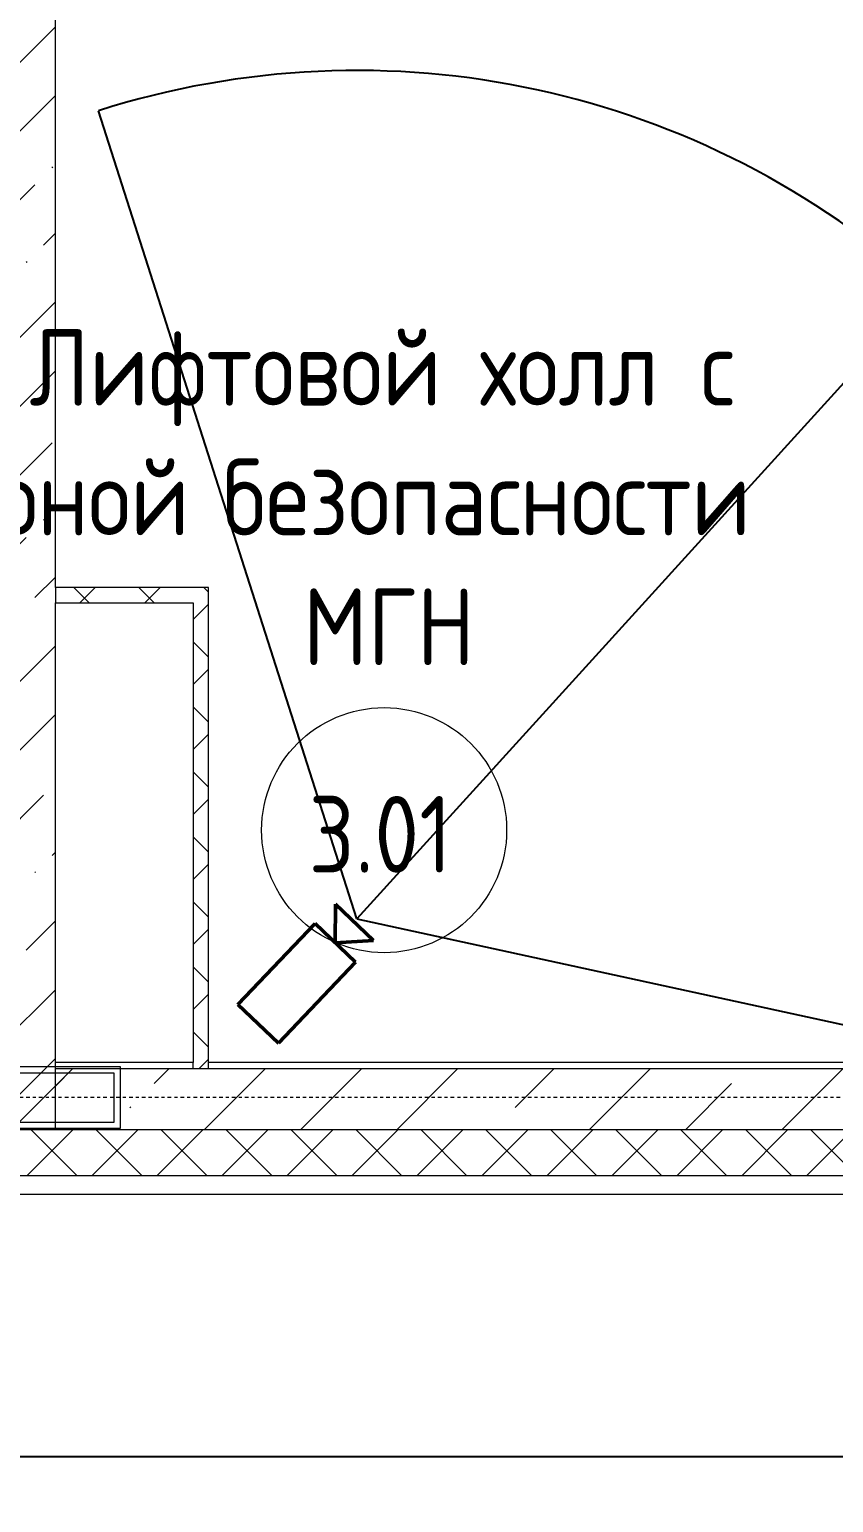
# Model space of a CAD drawing. Header units: millimetres. Extents: x -174154 to -170572, y -111302 to -109817.
# Drawn here: x -170768.63 to -170742.38, y -110946.98 to -110898.9 of the extents above; entities that cross this region are included whole.
import ezdxf

# ---------------------------------------------------------------- set-up
doc = ezdxf.new("R2010")
doc.units = ezdxf.units.MM
doc.linetypes.add('ACAD_ISO02W100', pattern=[15, 12, -3])
doc.linetypes.add('ADSK_Линия сетки', pattern=[21, 12, -3, 3, -3])
doc.layers.get('Defpoints').update_dxf_attribs({"color": 70})
for name, color, linetype, lineweight in [('!Подложка', 252, 'ACAD_ISO02W100', 25), ('Марки помещений', 7, 'Continuous', 18), ('ОПС', 1, 'Continuous', 30), ('Оси', 7, 'Continuous', 9), ('Размеры', 7, 'Continuous', 9), ('Стены разрез', 7, 'Continuous', 40), ('Стены штриховка', 7, 'Continuous', 18)]:
    doc.layers.add(name, color=color, linetype=linetype, lineweight=lineweight)
doc.styles.add('GOST Common', font='GOST Common.ttf', dxfattribs={"width": 0.9, "height": 250})
doc.dimstyles.new('ADSK_Проверочный', dxfattribs={"dimscale": 304.8, "dimtxt": 251.4287490705518, "dimasz": 0.4639107611548557, "dimexe": 0.4921259842519685, "dimexo": 0.4921259842519685, "dimgap": 0.1640419947506562, "dimtad": 1, "dimdec": 0, "dimdsep": 46, "dimtxsty": 'GOST Common', "dimblk1": 'OBLIQUE', "dimblk2": 'OBLIQUE', "dimsah": 1, "dimcen": 0.09, "dimazin": 0, "dimtfac": 1, "dimtdec": 4, "dimtix": 1, "dimtmove": 0, "dimatfit": 3, "dimfxl": 1, "dimtvp": 1, "dimtolj": 1, "dimtzin": 0, "dimarcsym": 2})
pattern_1 = [(45, (30280.00000000015, 12304.99999999978), (-314.3089642374204, 314.3089642374204), []), (45, (30594.30900000015, 12304.99999999978), (-314.3089642374204, 314.3089642374204), [555.625, -111.125, 3.353, -107.772])]
pattern_2 = [(45, (30280.00000000015, 12304.99999999978), (-106.0660171779821, 106.0660171779821), []), (135, (30280.00000000015, 12304.99999999978), (-106.0660171779821, -106.0660171779821), [])]

# ---------------------------------------------------------------- blocks, each defined once
blk = doc.blocks.new('A$C36023687')
at = {"lineweight": 50}
for p, q in [((8, 2), (0, 2)), ((0, 2), (0, -2)), ((8, -2), (8, 2)), ((10, 1.885121111372428), (8, -0.0004698576740338467)), ((10, -1.885121111372428), (10, 1.885121111372428)), ((8, -0.0004698576740338467), (10, -1.885121111372428)), ((0, -2), (8, -2))]:
    blk.add_line(p, q, dxfattribs=at)
blk = doc.blocks.new('ADSK_Марка_Помещение_2_ГОСТ21-501-2011 - Имя и Категория-86712-В_АР_ПЭ_03 Этаж')
at = {"layer": 'Марки помещений'}
blk.add_circle((1.928857696959173e-16, -1.244575859722303e-16), 4.000000000000004, dxfattribs=at)
blk = doc.blocks.new('_Oblique')
at = {"color": 0, "linetype": 'ByBlock', "lineweight": -2}
blk.add_line((-0.5, -0.5), (0.5, 0.5), dxfattribs=at)
blk = doc.blocks.new('*D535')
at = {"layer": 'Defpoints', "color": 0, "transparency": 16777216}
for p in [(15029.99999999993, -4.547473508864641e-11), (22229.99999999995, -6.912159733474255e-11), (22229.99999999995, -856.8281875337179)]:
    blk.add_point(p, dxfattribs=at)
at = {"layer": 'Размеры', "color": 0, "lineweight": -2, "transparency": 16777216}
for p, q in [((15029.99999999993, -150.0000000000455), (15029.99999999993, -1006.828187533718)), ((22229.99999999995, -150.0000000000691), (22229.99999999995, -1006.828187533718)), ((15029.99999999993, -856.8281875337179), (22229.99999999995, -856.8281875337179))]:
    blk.add_line(p, q, dxfattribs=at)
at = {"layer": 'Размеры', "color": 0, "lineweight": -2, "transparency": 16777216, "xscale": 141.4, "yscale": 141.4, "zscale": 141.4, "rotation": 180}
blk.add_blockref('_Oblique', (15029.99999999993, -856.8281875337179), dxfattribs=at)
at = {"layer": 'Размеры', "color": 0, "lineweight": -2, "transparency": 16777216, "xscale": 141.4, "yscale": 141.4, "zscale": 141.4}
blk.add_blockref('_Oblique', (22229.99999999995, -856.8281875337179), dxfattribs=at)
at = {"layer": 'Размеры', "color": 0, "transparency": 16777216, "insert": (18629.99999999994, -681.8281875337179), "char_height": 250, "width": 756.8431497445762, "attachment_point": 5, "style": 'GOST Common'}
blk.add_mtext('\\A1;7200', dxfattribs=at)
blk = doc.blocks.new('A$C7b4e20c5')
at = {"layer": 'Стены разрез', "lineweight": 20, "true_color": 0x636466}
h = blk.add_hatch(dxfattribs=at)
h.set_pattern_fill('FP_4', color=251, style=0, pattern_type=2)
h.set_pattern_definition([(45, (30280.00000000015, 12304.99999999978), (84.1902546884139, 308.6966577151427), [396.875, -79.375, 3.353, -76.02199999999999])])
h.paths.add_polyline_path([(15517.49999999998, 209.9999999999472), (15517.49999999999, 5279.999999999947), (15317.49999999999, 5279.999999999947), (15317.49999999998, 209.9999999999472)])
h = blk.add_hatch(dxfattribs=at)
h.set_pattern_fill('FP_1', color=251, style=0, pattern_type=2)
h.set_pattern_definition(pattern_2)
h.paths.add_polyline_path([(15967.49999999998, 1929.999999999947), (16017.49999999998, 1929.999999999947), (16017.49999999998, 1979.999999999944), (15517.49999999999, 1979.999999999944), (15517.49999999999, 1929.999999999947)])
h = blk.add_hatch(dxfattribs=at)
h.set_pattern_fill('FP_1', color=251, style=0, pattern_type=2)
h.set_pattern_definition(pattern_2)
h.paths.add_polyline_path([(16017.49999999998, 409.9999999999454), (16017.49999999998, 1929.999999999947), (15967.49999999998, 1929.999999999947), (15967.49999999998, 409.9999999999454)])
h = blk.add_hatch(dxfattribs=at)
h.set_pattern_fill('FP_2', color=251, style=0, pattern_type=2)
h.set_pattern_definition(pattern_1)
h.paths.add_polyline_path([(30110.00000000001, 209.9999999998963), (30130.00000000001, 209.9999999998963), (30130.00000000001, 409.9999999998945), (27235.00000000003, 409.9999999999018), (27235.00000000003, 209.9999999999054), (28663.86059607915, 209.9999999999054)])
h.paths.add_polyline_path([(24157.04087480325, 209.9999999999127), (25396.38057320955, 209.9999999999127), (25396.38057320955, 409.9999999999109), (22302.50000000001, 409.99999999992), (22302.50000000001, 209.9999999999218)])
h.paths.add_polyline_path([(27035.00000000003, 209.9999999999127), (27035.00000000003, 409.9999999999109), (26756.38057320956, 409.9999999999109), (26756.38057320955, 209.9999999999127)])
h.paths.add_polyline_path([(22102.5, 209.9999999999218), (22102.5, 409.99999999992), (18802.5, 409.9999999999363), (18802.5, 209.99999999994), (21152.49439395265, 209.9999999999309)])
h.paths.add_polyline_path([(18523.51622320838, 209.99999999994), (18602.5, 209.99999999994), (18602.5, 409.9999999999363), (15517.49999999998, 409.9999999999454), (15517.49999999998, 209.9999999999472), (18147.94791310205, 209.99999999994)])
h.paths.add_polyline_path([(15143.40143225145, 209.9999999999472), (15317.49999999998, 209.9999999999472), (15317.49999999998, 409.9999999999454), (14909.99999999995, 409.9999999999454), (14909.99999999995, 209.9999999999472)])
h = blk.add_hatch(dxfattribs=at)
h.set_pattern_fill('FP_2', color=251, style=0, pattern_type=2)
h.set_pattern_definition(pattern_1)
h.paths.add_polyline_path([(15029.99999999991, 234.9999999999418), (15709.99999999995, 234.9999999999418), (15709.99999999995, 394.9999999999491), (15029.99999999991, 394.9999999999491)])
h = blk.add_hatch(dxfattribs=at)
h.set_pattern_fill('FP_1', color=251, style=0, pattern_type=2)
h.set_pattern_definition(pattern_2)
h.paths.add_polyline_path([(30330.00000000001, 59.99999999989632), (30330.00000000001, 209.9999999998963), (26756.38057320955, 209.9999999999127), (26756.38057320955, 79.99999999990905), (26691.38057320955, 79.99999999990905), (26691.38057320955, 59.99999999991269), (30166.13383650445, 59.99999999989632)])
h.paths.add_polyline_path([(24157.04087480325, 59.99999999991269), (25461.38057320958, 59.99999999991269), (25461.38057320958, 79.99999999991633), (25396.38057320955, 79.99999999991633), (25396.38057320955, 209.9999999999127), (14909.99999999995, 209.9999999999472), (14909.99999999995, 59.99999999994725), (21152.49439395265, 59.99999999993088)])
at = {"layer": 'Оси', "linetype": 'ADSK_Линия сетки'}
blk.add_line((32779.99999999999, 314.9999999997399), (-1856.358330931387, 314.9999999998527), dxfattribs=at)
at = {"layer": 'Стены разрез', "color": 251, "lineweight": 20, "true_color": 0x636466}
for p, q in [((15517.5, 1979.999999999953), (15517.5, 5279.999999999953)), ((16017.5, 1979.999999999953), (15517.5, 1979.999999999955)), ((16017.49999999999, 429.9999999999491), (16017.5, 1979.999999999953)), ((15517.5, 429.9999999999527), (15517.5, 1929.999999999956)), ((15517.5, 1929.999999999956), (15967.5, 1929.999999999953)), ((15967.5, 1929.999999999953), (15967.49999999999, 429.9999999999491)), ((15729.99999999996, 414.9999999999563), (15029.99999999993, 414.9999999999563)), ((15967.49999999999, 429.9999999999491), (15517.5, 429.9999999999527)), ((15729.99999999996, 214.9999999999563), (15729.99999999996, 414.9999999999563)), ((18602.50000000001, 429.9999999999418), (16017.49999999999, 429.9999999999491)), ((15029.99999999993, 214.9999999999563), (15729.99999999996, 214.9999999999563)), ((10835.01034354045, -3.456079866737127e-11), (25461.38057320958, -8.003553375601768e-11))]:
    blk.add_line(p, q, dxfattribs=at)
at = {"layer": 'Стены штриховка', "color": 251, "lineweight": 20, "true_color": 0x636466}
for p, q in [((15517.5, 1979.999999999955), (15517.5, 1929.999999999956)), ((15709.99999999996, 394.9999999999563), (15029.99999999993, 394.9999999999563)), ((15517.5, 209.9999999999545), (15517.5, 429.9999999999527)), ((15517.5, 409.9999999999527), (18602.50000000001, 409.9999999999418)), ((15709.99999999996, 234.9999999999545), (15709.99999999996, 394.9999999999563)), ((15967.49999999999, 409.9999999999527), (15967.49999999999, 429.9999999999491)), ((16017.49999999999, 409.9999999999527), (16017.49999999999, 429.9999999999491)), ((25396.38057320956, 209.99999999992), (10900.01034354045, 209.9999999999654)), ((15029.99999999993, 234.9999999999545), (15709.99999999996, 234.9999999999545)), ((25461.38057320958, 59.99999999991996), (10835.01034354045, 59.99999999996544))]:
    blk.add_line(p, q, dxfattribs=at)
at = {"layer": 'Марки помещений', "color": 251, "lineweight": 20, "true_color": 0x636466, "xscale": 99.99999999999993, "yscale": 99.99999999999993, "zscale": 99.99999999999993}
blk.add_blockref('ADSK_Марка_Помещение_2_ГОСТ21-501-2011 - Имя и Категория-86712-В_АР_ПЭ_03 Этаж', (16590.94925311116, 1188.00274505181), dxfattribs=at)
at = {"layer": 'Марки помещений', "color": 251, "lineweight": 20, "true_color": 0x636466, "char_height": 249.9999999999997, "attachment_point": 1, "style": 'GOST Common'}
for s, insert, width in [('Лифтовой', (15433.01097998475, 2823.668599921677), 1688.353874999998), ('холл', (16903.43285498475, 2823.668599921677), 779.2402499999995), ('\\fGOST Common|b0|i0|c204|p34|;\\W.9;с', (17623.76097998475, 2823.668599921677), 165.9493124999999), ('зоной', (15194.88597998475, 2400.335266588345), 959.6199374999989), ('безопасности', (16064.04222998475, 2400.335266588345), 2337.720749999998), ('МГН', (16325.97972998475, 1977.001933255013), 656.582062499999), ('3.01', (16344.18597998475, 1299.394836647096), 606.0757499999993)]:
    blk.add_mtext(s, dxfattribs=dict(at, insert=insert, width=width))
at = {"layer": 'Размеры'}
dim = blk.add_linear_dim(base=(22229.99999999995, -856.8281875337179), p1=(15029.99999999993, -4.547473508864641e-11), p2=(22229.99999999995, -6.912159733474255e-11), dimstyle='ADSK_Проверочный', override={"dimpost": '<>', "dimfxl": 7200.000000000025}, dxfattribs=at)
dim.commit()
dim.dimension.update_dxf_attribs({"geometry": '*D535', "text_midpoint": (18629.99999999994, -681.8281875337179)})

msp = doc.modelspace()

# ---------------------------------------------------------------- linework, layer by layer
at = {"layer": 'Defpoints', "ltscale": 5}
msp.add_line((-170739.3230402867, -110907.4349531961), (-170757.9476255431, -110927.9267735535), dxfattribs=at)
msp.add_lwpolyline([(-170757.9476255431, -110927.9267735535), (-170730.8888959156, -110933.8102273416, 0.5773502691846677), (-170766.381769914, -110901.5514994078)], format="xyb", dxfattribs=at)
msp.add_lwpolyline([(-170757.9476255426, -110927.9267735537), (-170766.3817699139, -110901.551499408)], dxfattribs=at)

# ---------------------------------------------------------------- block references
at = {"layer": '!Подложка', "ltscale": 20, "xscale": 0.01, "yscale": 0.01, "zscale": 0.01}
msp.add_blockref('A$C7b4e20c5', (-170922.9627586185, -110936.9123824751), dxfattribs=at)
at = {"layer": 'ОПС', "color": 5, "xscale": 0.4564205164166503, "yscale": 0.4564205164166503, "zscale": 0.4564205164166503, "rotation": 46.42803005501176}
msp.add_blockref('A$C36023687', (-170761.1651712233, -110931.3528669241), dxfattribs=at)

doc.saveas('drawing.dxf')
